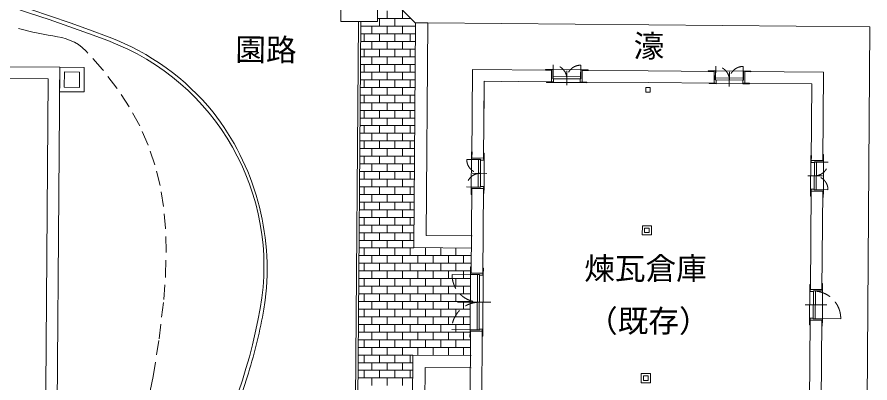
# Model space of a CAD drawing. Units: millimetres, scale not verified. Extents: x -94331 to 144568, y -56598 to 62562.
# Drawn here: x -13166 to 14680, y -9902 to 2063 of the extents above; entities that cross this region are included whole.
import ezdxf
from ezdxf.enums import TextEntityAlignment as Align

# ---------------------------------------------------------------- set-up
doc = ezdxf.new("R2010")
doc.units = ezdxf.units.MM
doc.header["$LTSCALE"] = 400
doc.linetypes.add('DASHED1', pattern=[1.8, 1.2, -0.6])
doc.linetypes.add('DOUBLE_CHAIN1', pattern=[8.8, 5, -1, 0.6, -0.6, 0.6, -1])
for name, color, linetype, lineweight in [('0-2_壁', 7, 'Continuous', 9), ('0-3_建具', 7, 'DASHED1', 9), ('0-5_雑', 7, 'Continuous', 9)]:
    doc.layers.add(name, color=color, linetype=linetype, lineweight=lineweight)
doc.layers.add('0-7_ハッチ', color=7, linetype='Continuous')
doc.styles.add('ＭＳ ゴシック', font='')
doc.styles.get('ＭＳ ゴシック').set_extended_font_data('MS Gothic')

msp = doc.modelspace()

# ---------------------------------------------------------------- linework, layer by layer
at = {"layer": '0-2_壁'}
for p, q in [((-2207.6, 3942.2), (-159.8, 1860.7)), ((-2115.4, -10483.9), (-2022.3, 1917.4)), ((-2035.4, -10484.5), (-1942.3, 1916.8)), ((-159.8, 1860.7), (-214.8, -5475)), ((-159.7, 1873.6), (240.3, 1870.6)), ((240.3, 1870.6), (188.2, -5078)), ((14679.9, 1743.6), (240.3, 1870.6)), ((14679.9, 1743.6), (14495.2, -22326.2)), ((-11770.9, 418.9), (-10970.9, 411.9)), ((-10970.9, 411.9), (-10977.9, -388.1)), ((1686.7, -2545.1), (1708.8, 344.8)), ((4284.6, 325), (1708.8, 344.8)), ((4281.7, -55), (4284.8, 345)), ((4324.8, 344.7), (4284.8, 345)), ((4322.5, 44.7), (4324.8, 344.7)), ((4324.8, 344.7), (5244.7, 337.6)), ((4332.5, 44.6), (4335.9, 494.6)), ((4780.9, -164.3), (4784.5, 307.9)), ((5232.4, 37.7), (5235.9, 487.7)), ((5242.4, 37.7), (5244.7, 337.6)), ((5244.7, 337.6), (5284.7, 337.3)), ((5281.7, -62.7), (5284.7, 337.3)), ((7438.7, 300.8), (5284.6, 317.3)), ((7438.7, 300.8), (9592.7, 284.3)), ((9589.8, -95.7), (9592.9, 304.3)), ((9632.9, 304), (9592.9, 304.3)), ((9630.6, 4), (9632.9, 304)), ((10552.9, 296.9), (9632.9, 304)), ((9640.6, 3.9), (9644, 453.9)), ((10540.6, -3), (10544, 447)), ((10550.5, -3.1), (10552.9, 296.9)), ((10552.9, 296.9), (10592.9, 296.6)), ((10589.8, -103.4), (10592.9, 296.6)), ((-11622.2, 267.6), (-11122.2, 263.2)), ((-11122.2, 263.2), (-11126.6, -236.8)), ((4347.5, 44.5), (4322.5, 44.7)), ((5243, 107.6), (4323, 114.7)), ((4346.5, -75.5), (4347.5, 44.5)), ((5242.4, 37.7), (4347.5, 44.5)), ((5216.5, -82.2), (5217.4, 37.8)), ((5217.4, 37.8), (5242.4, 37.7)), ((9630.6, 4), (10525.6, -2.9)), ((9655.6, 3.8), (9630.6, 4)), ((9631.1, 74), (10551.1, 66.9)), ((9654.7, -116.2), (9655.6, 3.8)), ((10089, -205.1), (10092.6, 267.2)), ((10592.7, 276.6), (13168.5, 256.8)), ((13146.3, -2633.1), (13168.5, 256.8)), ((2066.3, -2588.1), (2085.9, -38.1)), ((2085.9, -38.1), (2072.1, -1838.1)), ((2635.9, -42.4), (2085.9, -38.1)), ((4321.5, -75.3), (4346.5, -75.5)), ((5241.5, -82.3), (4346.5, -75.5)), ((5241.5, -82.3), (5216.5, -82.2)), ((5241.5, -82.3), (5241.7, -62.3)), ((7435.7, -79.2), (5241.7, -62.3)), ((7435.7, -79.2), (9629.8, -96)), ((9629.7, -116), (9629.8, -96)), ((9629.7, -116), (10524.6, -122.9)), ((9629.7, -116), (9654.7, -116.2)), ((10524.6, -122.9), (10525.6, -2.9)), ((10549.6, -123.1), (10524.6, -122.9)), ((10525.6, -2.9), (10550.5, -3.1)), ((12766, -2670.2), (12785.6, -120.2)), ((1966.3, -2597.3), (1516.3, -2593.8)), ((1659.3, -3505), (1666.3, -2585)), ((1666.3, -2585), (1666.7, -2545)), ((2066.6, -2548.1), (1666.7, -2545)), ((1896.3, -2586.8), (1889.3, -3506.7)), ((1966.3, -2587.3), (1959.5, -3482.3)), ((2086.3, -2588.2), (2066.3, -2588.1)), ((12746, -2670), (12766, -2670.2)), ((12766.3, -2630.2), (13166.3, -2633.2)), ((12866, -2670.9), (12859.1, -3565.9)), ((12865.9, -2680.9), (13315.9, -2684.4)), ((12936, -2671.5), (12929, -3591.4)), ((13158.9, -3593.2), (13166, -2673.2)), ((13166, -2673.2), (13166.3, -2633.2)), ((2168.3, -3048.9), (1696.1, -3045.2)), ((12657, -3129.3), (13129.2, -3133)), ((1959.4, -3497.3), (1509.4, -3493.8)), ((1657.8, -6310), (1679, -3545.1)), ((1659.3, -3505), (1659, -3545)), ((2059, -3548), (1659, -3545)), ((2037.4, -6352.9), (2059.3, -3508)), ((2079.3, -3508.2), (2059.3, -3508)), ((2079.3, -3508.2), (2079.5, -3483.2)), ((12734, -6845), (12759, -3590.1)), ((12739, -3590), (12739.2, -3565)), ((12739, -3590), (12759, -3590.1)), ((12859, -3580.9), (13309, -3584.4)), ((13158.9, -3593.2), (13158.6, -3633.2)), ((12758.7, -3630.1), (13158.6, -3633.2)), ((13114, -6848), (13138.6, -3633)), ((1688.1, -5089.3), (188.2, -5078)), ((1685.1, -5489.3), (-214.8, -5475)), ((1937.4, -6362.2), (1037.4, -6355.3)), ((1623.5, -8169.8), (1637.5, -6349.9)), ((2037.8, -6312.9), (1637.8, -6309.9)), ((1867.4, -6351.6), (1853.5, -8171.6)), ((1937.4, -6352.2), (1923.7, -8147.1)), ((2057.4, -6353.1), (2037.4, -6352.9)), ((2057.4, -6353.1), (2043.7, -8148)), ((12713.7, -6884.9), (12713.5, -6909.9)), ((12713.7, -6884.9), (12733.7, -6885)), ((12734, -6845), (13134, -6848.1)), ((12826.6, -7805.8), (12833.5, -6910.8)), ((12896.6, -7806.3), (12903.7, -6886.3)), ((13133.7, -6888.1), (13126.6, -7808.1)), ((13133.7, -6888.1), (13134, -6848.1)), ((1216.7, -7256.7), (2301, -7265)), ((2136, -7263.7), (1663.7, -7260.1)), ((12568.6, -7343.8), (13269.8, -7349.2)), ((12826.7, -7795.8), (13726.7, -7802.7)), ((12701.3, -11099.9), (12726.3, -7845)), ((12706.6, -7804.9), (12726.6, -7805)), ((12726.3, -7845), (13126.3, -7848.1)), ((13081.6, -11062.8), (13106.3, -7847.9)), ((13126.6, -7808.1), (13126.3, -7848.1)), ((1923.6, -8162.1), (1023.6, -8155.2)), ((1622, -10974.9), (1643.2, -8210)), ((1623.5, -8169.8), (1623.2, -8209.8)), ((2023.2, -8212.9), (1623.2, -8209.8)), ((2001.6, -11017.8), (2023.5, -8172.9)), ((2043.5, -8173), (2023.5, -8172.9)), ((-241.3, -8994.9), (-299.4, -16742.3)), ((1658.7, -9009.2), (-241.3, -8994.9)), ((155.7, -9397.9), (103.5, -16349)), ((1655.7, -9409.2), (155.7, -9397.9))]:
    msp.add_line(p, q, dxfattribs=at)
at = {"layer": '0-2_壁', "linetype": 'DOUBLE_CHAIN1'}
msp.add_line((-1945.4, 1511), (-162.4, 1511), dxfattribs=at)
at = {"layer": '0-2_壁'}
for points in [[(-1391.6, 3112.7), (-2591.5, 3121.7), (-2600.5, 1921.8), (-1400.6, 1912.8)], [(-15510.2, -18123.6), (-19770.1, -18091.6), (-19744.9, -14731.7), (-23344.8, -14704.6), (-23230.6, 504.9), (-11770.9, 418.9), (-11885.1, -14790.7), (-15485, -14763.7)], [(4284.6, 325), (4084.6, 326.5), (4084.8, 346.5), (4284.8, 345)], [(5284.6, 317.3), (5484.6, 315.8), (5484.7, 335.8), (5284.7, 337.3)], [(9592.7, 284.3), (9392.7, 285.8), (9392.9, 305.8), (9592.9, 304.3)], [(10592.7, 276.6), (10792.7, 275.1), (10792.8, 295.1), (10592.9, 296.6)], [(-22961.9, -14327.5), (-22853.5, 122.1), (-12153.8, 41.7), (-12262.2, -14407.8), (-15862.1, -14380.8), (-15887.4, -17740.7), (-19387.3, -17714.4), (-19362, -14354.5)], [(4321.7, -55.3), (4121.7, -53.8), (4121.6, -73.8), (4321.5, -75.3)], [(5241.7, -62.3), (5441.7, -63.9), (5441.5, -83.9), (5241.5, -82.3)], [(7509.5, -241.7), (7508.3, -391.7), (7358.4, -390.5), (7359.5, -240.5)], [(9629.8, -96), (9429.8, -94.5), (9429.7, -114.5), (9629.7, -116)], [(10549.8, -103.1), (10749.8, -104.6), (10749.6, -124.6), (10549.6, -123.1)], [(1686.7, -2545.1), (1688.2, -2345.1), (1668.2, -2345), (1666.7, -2545)], [(2066.3, -2588.1), (2067.9, -2388.1), (2087.9, -2388.2), (2086.3, -2588.2)], [(12766, -2670.2), (12767.6, -2470.2), (12747.6, -2470), (12746, -2670)], [(13146.3, -2633.1), (13147.8, -2433.1), (13167.8, -2433.2), (13166.3, -2633.2)], [(1679, -3545.1), (1677.4, -3745.1), (1657.4, -3745), (1659, -3545)], [(2059.3, -3508), (2057.7, -3708), (2077.7, -3708.2), (2079.3, -3508.2)], [(12759, -3590.1), (12757.4, -3790.1), (12737.4, -3790), (12739, -3590)], [(13138.6, -3633), (13137.1, -3833), (13157.1, -3833.2), (13158.6, -3633.2)], [(7549.8, -4762.5), (7547.5, -5062.5), (7247.5, -5060.2), (7249.8, -4760.2)], [(7474.2, -4836.9), (7473.1, -4986.9), (7323.1, -4985.7), (7324.2, -4835.7)], [(1657.8, -6310), (1659.3, -6110), (1639.3, -6109.9), (1637.8, -6309.9)], [(2037.4, -6352.9), (2039, -6152.9), (2059, -6153.1), (2057.4, -6353.1)], [(13114, -6848), (13115.5, -6648), (13135.5, -6648.1), (13134, -6848.1)], [(12733.7, -6885), (12735.2, -6685), (12715.2, -6684.9), (12713.7, -6884.9)], [(12726.6, -7805), (12725.1, -8005), (12705.1, -8004.8), (12706.6, -7804.9)], [(13106.3, -7847.9), (13104.8, -8047.9), (13124.8, -8048.1), (13126.3, -7848.1)], [(1643.2, -8210), (1641.6, -8410), (1621.6, -8409.8), (1623.2, -8209.8)], [(2023.5, -8172.9), (2021.9, -8372.9), (2041.9, -8373), (2043.5, -8173)], [(7512.7, -9597), (7510.4, -9897), (7210.4, -9894.7), (7212.7, -9594.7)], [(7437.1, -9671.4), (7436, -9821.4), (7286, -9820.2), (7287.1, -9670.2)]]:
    msp.add_lwpolyline(points, close=True, dxfattribs=at)
for points in [[(-10977.9, -388.1), (-11777.9, -381.1), (-11770.9, 418.9)], [(-11126.6, -236.8), (-11626.6, -232.4), (-11622.2, 267.6)], [(4321.5, -75.3), (4321.7, -55.3), (2085.9, -38.1)], [(10549.6, -123.1), (10549.8, -103.1), (12785.6, -120.2)], [(2086.3, -2588.2), (2079.5, -3483.2), (1959.5, -3482.3), (1959.3, -3507.3), (1659.3, -3505)], [(2086.3, -2588.2), (2086.1, -2613.2), (1966.1, -2612.3), (1966.3, -2587.3), (1666.3, -2585)], [(12746, -2670), (12739.2, -3565), (12859.1, -3565.9), (12859, -3590.9), (13158.9, -3593.2)], [(12746, -2670), (12745.8, -2695), (12865.8, -2695.9), (12866, -2670.9), (13166, -2673.2)], [(2057.4, -6353.1), (2057.3, -6378.1), (1937.3, -6377.2), (1937.4, -6352.2), (1637.5, -6349.9), (1637.8, -6309.9)], [(12706.6, -7804.9), (12713.5, -6909.9), (12833.5, -6910.8), (12833.7, -6885.8), (13133.7, -6888.1)], [(12706.6, -7804.9), (12706.8, -7779.9), (12826.8, -7780.8), (12826.6, -7805.8), (13126.6, -7808.1)], [(2043.5, -8173), (2043.7, -8148), (1923.7, -8147.1), (1923.5, -8172.1), (1623.5, -8169.8)]]:
    msp.add_lwpolyline(points, dxfattribs=at)
for centre, radius, start, end in [((-33106.9, -59412.2), 64880, 69.32793, 88.43643), ((-33045.4, -59095.9), 64682.3, 69.27991, 88.45852), ((-33045.4, -59095.9), 64682.3, 69.27991, 88.45852), ((-12984.8, -6082.1), 8000, 38.99985, 69.32793), ((-12984.8, -6082.1), 8000, 38.99985, 69.32793), ((-12984.8, -6082.1), 7880, 349.89873, 69.32793), ((-13366.6, -6187.9), 8364.8, 353.05953, 37.91725), ((-13366.6, -6187.9), 8364.8, 353.05953, 37.91725), ((-12984.8, -6082.1), 8000, 349.89873, 351.97692), ((-22829.8, -4328.2), 17880, 269.56982, 349.89873), ((-20201.7, -4960.6), 15302.6, 342.43912, 350.50379), ((-20201.7, -4960.6), 15302.6, 342.43912, 350.50379), ((-22829.9, -4328.1), 18000.2, 279.55189, 343.04379), ((-22829.9, -4328.1), 18000.2, 279.55189, 343.04379)]:
    msp.add_arc(centre, radius, start, end, dxfattribs=at)
at = {"layer": '0-2_壁', "linetype": 'DASHED1'}
for centre, radius, start, end in [((4332.5, 44.6), 450, 359.56035, 89.56035), ((5232.4, 37.7), 450, 89.56035, 179.56035), ((9640.6, 3.9), 450, 359.56035, 89.56035), ((10540.6, -3), 450, 89.56035, 179.56035), ((1966.3, -2597.3), 450, 179.56035, 269.56035), ((12865.9, -2680.9), 450, 269.56035, 359.56035), ((1959.4, -3497.3), 450, 89.56035, 179.56035), ((12859, -3580.9), 450, 359.56035, 89.56035), ((1937.4, -6362.2), 900, 179.56035, 269.56035), ((12826.7, -7795.8), 900, 6.73442, 89.56035), ((1923.6, -8162.1), 900, 89.56035, 179.56035), ((12826.7, -7795.8), 900, 359.56035, 6.73442)]:
    msp.add_arc(centre, radius, start, end, dxfattribs=at)
at = {"layer": '0-3_建具'}
for points in [[(-12155, 1473.2), (-12314.9, 1501), (-12480.7, 1533.3), (-12652.8, 1573.1), (-13337.8, 1749)], [(-8973.3, -10868.5), (-8723.3, -9693.4), (-8527.5, -8460.9), (-8378.6, -7169.5), (-8317.5, -6361.5), (-8295.7, -5587.6), (-8316.5, -4844.8), (-8382.7, -4130), (-8497.4, -3440.3), (-8663.6, -2772.5), (-8884.3, -2123.6), (-9162.5, -1490.5), (-9501.2, -870.2), (-9903.3, -259.6), (-10372, 344.4), (-10910.3, 944.8), (-11036.2, 1063.5), (-11164.4, 1160.4), (-11295, 1238.4), (-11428.5, 1300.4), (-11565.5, 1349.3), (-11706.2, 1388.1), (-11851, 1419.7), (-12000.5, 1447.1), (-12155, 1473.2)]]:
    msp.add_lwpolyline(points, dxfattribs=at)
at = {"layer": '0-5_雑'}
for p, q in [((-1085.1, 2261), (-1085.1, 2011)), ((-585.1, 2261), (-585.1, 2011)), ((-1399.8, 2011), (-307.7, 2011)), ((-1335.1, 2011), (-1335.1, 1761)), ((-835.1, 2011), (-835.1, 1761)), ((-1943.5, 1761), (-160.5, 1761)), ((-1585.1, 1761), (-1585.1, 1511)), ((-1085.1, 1761), (-1085.1, 1511)), ((-585.1, 1761), (-585.1, 1511)), ((-1835.1, 1511), (-1835.1, 1261)), ((-1335.1, 1511), (-1335.1, 1261)), ((-835.1, 1511), (-835.1, 1261)), ((-335.1, 1511), (-335.1, 1261)), ((-1947.2, 1261), (-164.3, 1261)), ((-1585.1, 1261), (-1585.1, 1011)), ((-1085.1, 1261), (-1085.1, 1011)), ((-585.1, 1261), (-585.1, 1011)), ((-1949.1, 1011), (-166.1, 1011)), ((-1835.1, 1011), (-1835.1, 761)), ((-1335.1, 1011), (-1335.1, 761)), ((-835.1, 1011), (-835.1, 761)), ((-335.1, 1011), (-335.1, 761)), ((-1951, 761), (-168, 761)), ((-1585.1, 761), (-1585.1, 511)), ((-1085.1, 761), (-1085.1, 511)), ((-585.1, 761), (-585.1, 511)), ((-1952.9, 511), (-169.9, 511)), ((-1835.1, 511), (-1835.1, 261)), ((-1335.1, 511), (-1335.1, 261)), ((-835.1, 511), (-835.1, 261)), ((-335.1, 511), (-335.1, 261)), ((-1956.6, 11), (-173.6, 11)), ((-1954.7, 261), (-171.8, 261)), ((-1835.1, 11), (-1835.1, -239)), ((-1585.1, 261), (-1585.1, 11)), ((-1335.1, 11), (-1335.1, -239)), ((-1085.1, 261), (-1085.1, 11)), ((-835.1, 11), (-835.1, -239)), ((-585.1, 261), (-585.1, 11)), ((-335.1, 11), (-335.1, -239)), ((-1958.5, -239), (-175.5, -239)), ((-1585.1, -239), (-1585.1, -489)), ((-1085.1, -239), (-1085.1, -489)), ((-585.1, -239), (-585.1, -489)), ((-1960.4, -489), (-177.4, -489)), ((-1835.1, -489), (-1835.1, -739)), ((-1335.1, -489), (-1335.1, -739)), ((-835.1, -489), (-835.1, -739)), ((-335.1, -489), (-335.1, -739)), ((-1962.3, -739), (-179.3, -739)), ((-1585.1, -739), (-1585.1, -989)), ((-1085.1, -739), (-1085.1, -989)), ((-585.1, -739), (-585.1, -989)), ((-1964.1, -989), (-181.2, -989)), ((-1835.1, -989), (-1835.1, -1239)), ((-1335.1, -989), (-1335.1, -1239)), ((-835.1, -989), (-835.1, -1239)), ((-335.1, -989), (-335.1, -1239)), ((-1966, -1239), (-183, -1239)), ((-1585.1, -1239), (-1585.1, -1489)), ((-1085.1, -1239), (-1085.1, -1489)), ((-585.1, -1239), (-585.1, -1489)), ((-1967.9, -1489), (-184.9, -1489)), ((-1835.1, -1489), (-1835.1, -1739)), ((-1335.1, -1489), (-1335.1, -1739)), ((-835.1, -1489), (-835.1, -1739)), ((-335.1, -1489), (-335.1, -1739)), ((-1969.8, -1739), (-186.8, -1739)), ((-1585.1, -1739), (-1585.1, -1989)), ((-1085.1, -1739), (-1085.1, -1989)), ((-585.1, -1739), (-585.1, -1989)), ((-1971.6, -1989), (-188.7, -1989)), ((-1835.1, -1989), (-1835.1, -2239)), ((-1335.1, -1989), (-1335.1, -2239)), ((-835.1, -1989), (-835.1, -2239)), ((-335.1, -1989), (-335.1, -2239)), ((-1975.4, -2489), (-192.4, -2489)), ((-1973.5, -2239), (-190.5, -2239)), ((-1835.1, -2489), (-1835.1, -2739)), ((-1585.1, -2239), (-1585.1, -2489)), ((-1335.1, -2489), (-1335.1, -2739)), ((-1085.1, -2239), (-1085.1, -2489)), ((-835.1, -2489), (-835.1, -2739)), ((-585.1, -2239), (-585.1, -2489)), ((-335.1, -2489), (-335.1, -2739)), ((-1977.3, -2739), (-194.3, -2739)), ((-1585.1, -2739), (-1585.1, -2989)), ((-1085.1, -2739), (-1085.1, -2989)), ((-585.1, -2739), (-585.1, -2989)), ((-1979.1, -2989), (-196.2, -2989)), ((-1835.1, -2989), (-1835.1, -3239)), ((-1335.1, -2989), (-1335.1, -3239)), ((-835.1, -2989), (-835.1, -3239)), ((-335.1, -2989), (-335.1, -3239)), ((-1981, -3239), (-198, -3239)), ((-1585.1, -3239), (-1585.1, -3489)), ((-1085.1, -3239), (-1085.1, -3489)), ((-585.1, -3239), (-585.1, -3489)), ((-1982.9, -3489), (-199.9, -3489)), ((-1835.1, -3489), (-1835.1, -3739)), ((-1335.1, -3489), (-1335.1, -3739)), ((-835.1, -3489), (-835.1, -3739)), ((-335.1, -3489), (-335.1, -3739)), ((-1984.8, -3739), (-201.8, -3739)), ((-1585.1, -3739), (-1585.1, -3989)), ((-1085.1, -3739), (-1085.1, -3989)), ((-585.1, -3739), (-585.1, -3989)), ((-1986.7, -3989), (-203.7, -3989)), ((-1835.1, -3989), (-1835.1, -4239)), ((-1335.1, -3989), (-1335.1, -4239)), ((-835.1, -3989), (-835.1, -4239)), ((-335.1, -3989), (-335.1, -4239)), ((-1988.5, -4239), (-205.6, -4239)), ((-1585.1, -4239), (-1585.1, -4489)), ((-1085.1, -4239), (-1085.1, -4489)), ((-585.1, -4239), (-585.1, -4489)), ((-1990.4, -4489), (-207.4, -4489)), ((-1835.1, -4489), (-1835.1, -4739)), ((-1335.1, -4489), (-1335.1, -4739)), ((-835.1, -4489), (-835.1, -4739)), ((-335.1, -4489), (-335.1, -4739)), ((-1994.2, -4989), (-211.2, -4989)), ((-1992.3, -4739), (-209.3, -4739)), ((-1835.1, -4989), (-1835.1, -5239)), ((-1585.1, -4739), (-1585.1, -4989)), ((-1335.1, -4989), (-1335.1, -5239)), ((-1085.1, -4739), (-1085.1, -4989)), ((-835.1, -4989), (-835.1, -5239)), ((-585.1, -4739), (-585.1, -4989)), ((-335.1, -4989), (-335.1, -5239)), ((-1996, -5239), (-213.1, -5239)), ((-1585.1, -5239), (-1585.1, -5489)), ((-1085.1, -5239), (-1085.1, -5489)), ((-585.1, -5239), (-585.1, -5489)), ((-1997.9, -5489), (-214.9, -5489)), ((-1835.1, -5489), (-1835.1, -5739)), ((-1335.1, -5489), (-1335.1, -5739)), ((-835.1, -5489), (-835.1, -5739)), ((-335.1, -5489), (-335.1, -5739)), ((164.9, -5489), (164.9, -5739)), ((664.9, -5489), (664.9, -5739)), ((1164.9, -5489), (1164.9, -5739)), ((-1999.8, -5739), (1662.1, -5739)), ((-1585.1, -5739), (-1585.1, -5989)), ((-1085.1, -5739), (-1085.1, -5989)), ((-585.1, -5739), (-585.1, -5989)), ((-85.1, -5739), (-85.1, -5989)), ((414.9, -5739), (414.9, -5989)), ((914.9, -5739), (914.9, -5989)), ((1414.9, -5739), (1414.9, -5989)), ((-2001.7, -5989), (1660.2, -5989)), ((-1835.1, -5989), (-1835.1, -6239)), ((-1335.1, -5989), (-1335.1, -6239)), ((-835.1, -5989), (-835.1, -6239)), ((-335.1, -5989), (-335.1, -6239)), ((164.9, -5989), (164.9, -6239)), ((664.9, -5989), (664.9, -6239)), ((1164.9, -5989), (1164.9, -6239)), ((-2003.6, -6239), (1658.3, -6239)), ((-1585.1, -6239), (-1585.1, -6489)), ((-1085.1, -6239), (-1085.1, -6489)), ((-585.1, -6239), (-585.1, -6489)), ((-85.1, -6239), (-85.1, -6489)), ((414.9, -6239), (414.9, -6489)), ((914.9, -6239), (914.9, -6489)), ((1414.9, -6239), (1414.9, -6489)), ((-2005.4, -6489), (1636.4, -6489)), ((-1835.1, -6489), (-1835.1, -6739)), ((-1335.1, -6489), (-1335.1, -6739)), ((-835.1, -6489), (-835.1, -6739)), ((-335.1, -6489), (-335.1, -6739)), ((164.9, -6489), (164.9, -6739)), ((664.9, -6489), (664.9, -6739)), ((1164.9, -6489), (1164.9, -6739)), ((-2007.3, -6739), (1634.5, -6739)), ((-1585.1, -6739), (-1585.1, -6989)), ((-1085.1, -6739), (-1085.1, -6989)), ((-585.1, -6739), (-585.1, -6989)), ((-85.1, -6739), (-85.1, -6989)), ((414.9, -6739), (414.9, -6989)), ((914.9, -6739), (914.9, -6989)), ((1414.9, -6739), (1414.9, -6989)), ((-2011.1, -7239), (1630.6, -7239)), ((-2009.2, -6989), (1632.6, -6989)), ((-1835.1, -6989), (-1835.1, -7239)), ((-1585.1, -7239), (-1585.1, -7489)), ((-1335.1, -6989), (-1335.1, -7239)), ((-1085.1, -7239), (-1085.1, -7489)), ((-835.1, -6989), (-835.1, -7239)), ((-585.1, -7239), (-585.1, -7489)), ((-335.1, -6989), (-335.1, -7239)), ((-85.1, -7239), (-85.1, -7489)), ((164.9, -6989), (164.9, -7239)), ((414.9, -7239), (414.9, -7489)), ((664.9, -6989), (664.9, -7239)), ((914.9, -7239), (914.9, -7489)), ((1164.9, -6989), (1164.9, -7239)), ((1414.9, -7239), (1414.9, -7489)), ((-2012.9, -7489), (1628.7, -7489)), ((-1835.1, -7489), (-1835.1, -7739)), ((-1335.1, -7489), (-1335.1, -7739)), ((-835.1, -7489), (-835.1, -7739)), ((-335.1, -7489), (-335.1, -7739)), ((164.9, -7489), (164.9, -7739)), ((664.9, -7489), (664.9, -7739)), ((1164.9, -7489), (1164.9, -7739)), ((-2014.8, -7739), (1626.8, -7739)), ((-1585.1, -7739), (-1585.1, -7989)), ((-1085.1, -7739), (-1085.1, -7989)), ((-585.1, -7739), (-585.1, -7989)), ((-85.1, -7739), (-85.1, -7989)), ((414.9, -7739), (414.9, -7989)), ((914.9, -7739), (914.9, -7989)), ((1414.9, -7739), (1414.9, -7989)), ((-2016.7, -7989), (1624.9, -7989)), ((-1835.1, -7989), (-1835.1, -8239)), ((-1335.1, -7989), (-1335.1, -8239)), ((-835.1, -7989), (-835.1, -8239)), ((-335.1, -7989), (-335.1, -8239)), ((164.9, -7989), (164.9, -8239)), ((664.9, -7989), (664.9, -8239)), ((1164.9, -7989), (1164.9, -8239)), ((-2018.6, -8239), (1623, -8239)), ((-1585.1, -8239), (-1585.1, -8489)), ((-1085.1, -8239), (-1085.1, -8489)), ((-585.1, -8239), (-585.1, -8489)), ((-85.1, -8239), (-85.1, -8489)), ((414.9, -8239), (414.9, -8489)), ((914.9, -8239), (914.9, -8489)), ((1414.9, -8239), (1414.9, -8489)), ((-2020.4, -8489), (1641, -8489)), ((-1835.1, -8489), (-1835.1, -8739)), ((-1335.1, -8489), (-1335.1, -8739)), ((-835.1, -8489), (-835.1, -8739)), ((-335.1, -8489), (-335.1, -8739)), ((164.9, -8489), (164.9, -8739)), ((664.9, -8489), (664.9, -8739)), ((1164.9, -8489), (1164.9, -8739)), ((-2022.3, -8739), (1639.1, -8739)), ((-1585.1, -8739), (-1585.1, -8989)), ((-1085.1, -8739), (-1085.1, -8989)), ((-585.1, -8739), (-585.1, -8989)), ((-85.1, -8739), (-85.1, -8989)), ((414.9, -8739), (414.9, -8989)), ((914.9, -8739), (914.9, -8989)), ((1414.9, -8739), (1414.9, -8989)), ((-2024.2, -8989), (-241.2, -8989)), ((-1835.1, -8989), (-1835.1, -9239)), ((-1335.1, -8989), (-1335.1, -9239)), ((-835.1, -8989), (-835.1, -9239)), ((-335.1, -8989), (-335.1, -9239)), ((-2026.1, -9239), (-243.1, -9239)), ((-1585.1, -9239), (-1585.1, -9489)), ((-1085.1, -9239), (-1085.1, -9489)), ((-585.1, -9239), (-585.1, -9489)), ((-2029.8, -9739), (-246.9, -9739)), ((-2028, -9489), (-245, -9489)), ((-1835.1, -9489), (-1835.1, -9739)), ((-1585.1, -9739), (-1585.1, -9989)), ((-1335.1, -9489), (-1335.1, -9739)), ((-1085.1, -9739), (-1085.1, -9989)), ((-835.1, -9489), (-835.1, -9739)), ((-585.1, -9739), (-585.1, -9989)), ((-335.1, -9489), (-335.1, -9739))]:
    msp.add_line(p, q, dxfattribs=at)

# ---------------------------------------------------------------- texts
at = {"layer": '0-7_ハッチ', "style": 'ＭＳ ゴシック'}
for s, p in [('園路', (-6043.3, 416.3)), ('濠', (6958.2, 532.3))]:
    msp.add_text(s, height=733.1, rotation=359.57, dxfattribs=at).set_placement(p, align=Align.BOTTOM_LEFT)
for s, p in [('煉瓦倉庫', (5355.1, -6743.9)), ('（既存）', (5445.5, -8461.1))]:
    msp.add_text(s, height=733.1, dxfattribs=at).set_placement(p, align=Align.BOTTOM_LEFT)

doc.saveas('drawing.dxf')
